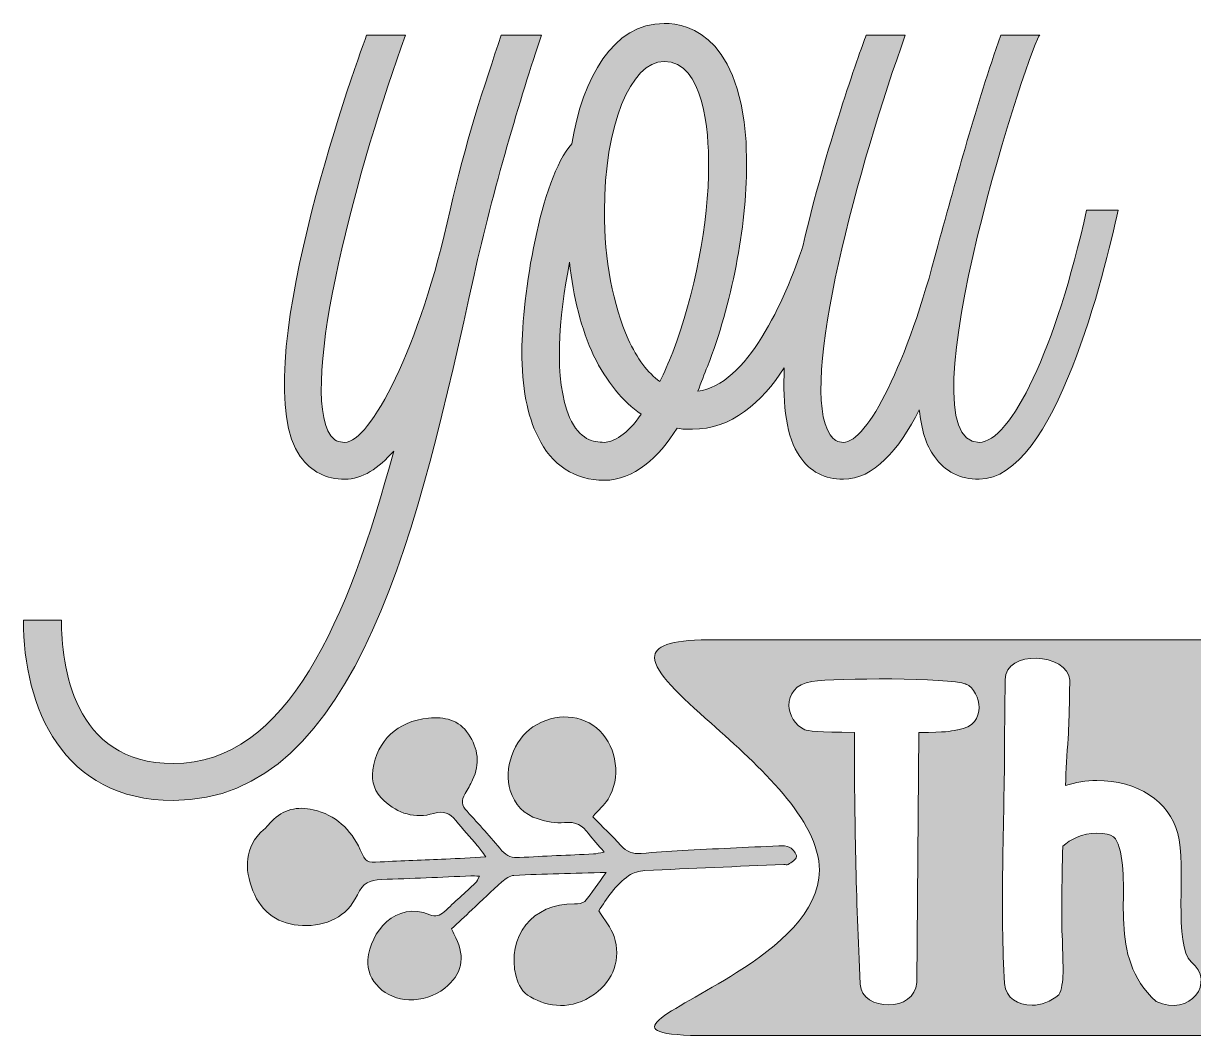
# Model space of a CAD drawing. Header units: inches. Extents: x 52 to 1027, y -905 to -175.
# Drawn here: x 122 to 377.8, y -750.9 to -529.6 of the extents above; entities that cross this region are included whole.
import ezdxf

# ---------------------------------------------------------------- set-up
doc = ezdxf.new("R2010")
doc.units = ezdxf.units.IN
doc.header["$MEASUREMENT"] = 0
doc.layers.add('Layer 1', color=7, linetype='Continuous')

# ---------------------------------------------------------------- blocks, each defined once
blk = doc.blocks.new('block 2')
at = {"layer": 'Layer 1', "true_color": 0x020202}
h = blk.add_hatch(color=18, dxfattribs=at)
h.dxf.hatch_style = 2
edge = h.paths.add_edge_path()
edge.add_spline(control_points=[(230.93, -601.25), (230.93, -609.08), (232.12, -615.49), (234.49, -620), (237.34, -626.17), (242.56, -629.49), (248.97, -629.49), (255.38, -629.49), (260.84, -624.51), (264.88, -618.1), (266.06, -618.34), (267.01, -618.34), (268.2, -618.34), (276.75, -618.34), (283.33, -612.5), (288.3, -604.89), (287.9, -613.18), (288.76, -620.15), (291.7, -624.27), (293.84, -627.6), (297.16, -629.26), (301.2, -629.26), (307.84, -629.26), (313.3, -622.85), (317.81, -614.07), (318.29, -618.34), (319.24, -621.9), (321.14, -624.27), (323.27, -627.6), (326.83, -629.26), (330.87, -629.26), (347.48, -629.26), (358.4, -583.68), (361.25, -570.39), (361.25, -570.39), (354.37, -570.39), (354.37, -570.39), (347.72, -600.77), (337.75, -621.19), (330.87, -621.19), (313.3, -621.19), (342.97, -531.22), (344.16, -532.17), (344.16, -532.17), (335.62, -532.17), (335.62, -532.17), (330.16, -547.6), (326.12, -562.79), (321.85, -578.22), (315.2, -604.1), (306.42, -621.19), (301.2, -621.19), (300.01, -621.19), (299.06, -620.71), (298.35, -619.53), (290.99, -609.08), (305, -559.23), (314.73, -532.17), (314.73, -532.17), (306.18, -532.17), (306.18, -532.17), (304.68, -536.19), (297.26, -556.88), (292.43, -578.04), (288.44, -590.37), (280.06, -608.7), (269.39, -610.03), (270.1, -608.13), (270.81, -606.23), (271.52, -604.57), (276.75, -591.04), (280.07, -574.19), (280.07, -560.42), (280.07, -532.65), (267.49, -529.56), (262.03, -529.56), (250.87, -529.56), (244.23, -541.43), (241.85, -555.91), (234.97, -563.5), (230.93, -589.38), (230.93, -601.25)], knot_values=[0, 0, 0, 0, 1, 1, 1, 2, 2, 2, 3, 3, 3, 4, 4, 4, 5, 5, 5, 6, 6, 6, 7, 7, 7, 8, 8, 8, 9, 9, 9, 10, 10, 10, 11, 11, 11, 12, 12, 12, 13, 13, 13, 14, 14, 14, 15, 15, 15, 16, 16, 16, 17, 17, 17, 18, 18, 18, 19, 19, 19, 20, 20, 20, 21, 21, 21, 22, 22, 22, 23, 23, 23, 24, 24, 24, 25, 25, 25, 26, 26, 26, 27, 27, 27, 27], degree=3, periodic=1)
edge = h.paths.add_edge_path()
edge.add_spline(control_points=[(262.03, -537.87), (270.81, -537.87), (271.76, -553.54), (271.76, -560.42), (271.76, -573.24), (268.68, -588.9), (263.93, -601.48), (262.98, -603.86), (262.03, -605.99), (261.08, -607.89), (258.47, -605.99), (256.09, -602.91), (254.2, -598.64), (250.87, -591.28), (248.97, -581.31), (248.97, -570.63), (248.97, -552.11), (254.67, -537.87), (262.03, -537.87)], knot_values=[0, 0, 0, 0, 1, 1, 1, 2, 2, 2, 3, 3, 3, 4, 4, 4, 5, 5, 5, 6, 6, 6, 6], degree=3, periodic=1)
edge = h.paths.add_edge_path()
edge.add_spline(control_points=[(257.04, -615.02), (253.96, -619.53), (250.87, -621.19), (248.97, -621.19), (246.6, -621.19), (243.52, -620.71), (241.38, -615.73), (237.82, -607.66), (239, -593.65), (241.38, -581.78), (242.09, -589.38), (243.99, -596.5), (246.6, -602.2), (249.45, -607.89), (253.01, -612.4), (257.04, -615.02)], knot_values=[0, 0, 0, 0, 1, 1, 1, 2, 2, 2, 3, 3, 3, 4, 4, 4, 5, 5, 5, 5], degree=3, periodic=1)
h = blk.add_hatch(color=18, dxfattribs=at)
h.dxf.hatch_style = 2
edge = h.paths.add_edge_path()
edge.add_spline(control_points=[(154.74, -691.45), (132.66, -691.45), (130.29, -669.61), (130.29, -660.12), (130.29, -660.12), (121.98, -660.12), (121.98, -660.12), (121.98, -679.11), (130.52, -699.52), (154.74, -699.52), (195.09, -699.52), (208.62, -638.52), (220.49, -584.63), (224.53, -566.35), (230.7, -545.46), (235.21, -532.17), (235.21, -532.17), (226.42, -532.17), (226.42, -532.17), (222.86, -542.62), (218.35, -556.38), (215.27, -570.39), (208.62, -600.77), (197.7, -621.19), (192.24, -621.19), (190.82, -621.19), (189.87, -620.71), (189.16, -619.76), (181.8, -609.08), (195.57, -559.23), (205.53, -532.17), (205.53, -532.17), (196.99, -532.17), (196.99, -532.17), (194.14, -539.77), (170.17, -606.94), (182.51, -624.27), (184.88, -627.6), (188.21, -629.26), (192.24, -629.26), (196.04, -629.26), (199.6, -626.88), (202.92, -623.09), (192.95, -660.12), (179.66, -691.45), (154.74, -691.45)], knot_values=[0, 0, 0, 0, 1, 1, 1, 2, 2, 2, 3, 3, 3, 4, 4, 4, 5, 5, 5, 6, 6, 6, 7, 7, 7, 8, 8, 8, 9, 9, 9, 10, 10, 10, 11, 11, 11, 12, 12, 12, 13, 13, 13, 14, 14, 14, 15, 15, 15, 15], degree=3, periodic=1)
h = blk.add_hatch(color=18, dxfattribs=at)
h.dxf.hatch_style = 2
edge = h.paths.add_edge_path()
edge.add_spline(control_points=[(271.62, -750.95), (271.62, -750.95), (778.83, -750.95), (778.83, -750.95), (801.28, -750.95), (786.96, -746.29), (772.57, -737.17), (763.55, -731.44), (754.49, -723.96), (754.49, -714.79), (754.49, -703.69), (767.75, -691.97), (778.17, -682.63), (784.94, -676.58), (790.51, -671.52), (790.51, -668.28), (790.51, -665.81), (787.26, -664.39), (778.83, -664.39), (778.83, -664.39), (271.62, -664.39), (271.62, -664.39), (263.18, -664.39), (259.94, -665.81), (259.94, -668.28), (259.94, -671.52), (265.51, -676.58), (272.28, -682.63), (282.7, -691.97), (295.96, -703.69), (295.96, -714.79), (295.96, -723.96), (286.9, -731.44), (277.88, -737.17), (263.49, -746.29), (249.15, -750.95), (271.62, -750.95)], knot_values=[0, 0, 0, 0, 1, 1, 1, 2, 2, 2, 3, 3, 3, 4, 4, 4, 5, 5, 5, 6, 6, 6, 7, 7, 7, 8, 8, 8, 9, 9, 9, 10, 10, 10, 11, 11, 11, 12, 12, 12, 12], degree=3, periodic=1)
edge = h.paths.add_edge_path()
edge.add_spline(control_points=[(731.16, -695.74), (732.01, -695.74), (732.77, -695.82), (733.62, -695.91), (733.45, -687.53), (733.28, -673.06), (735.39, -671.62), (736.49, -670.86), (738.44, -670.35), (741.57, -670.35), (745.89, -670.35), (748.17, -682.62), (748.17, -698.96), (748.17, -702.25), (749.02, -740.25), (746.4, -742.03), (745.3, -742.79), (743.35, -743.3), (740.22, -743.3), (738.19, -743.3), (736.75, -740.93), (735.73, -737.21), (732.09, -740.34), (727.35, -742.45), (720.42, -742.45), (710.85, -742.45), (705.35, -732.72), (705.35, -722.06), (705.35, -709.53), (713.14, -695.74), (731.16, -695.74)], knot_values=[0, 0, 0, 0, 1, 1, 1, 2, 2, 2, 3, 3, 3, 4, 4, 4, 5, 5, 5, 6, 6, 6, 7, 7, 7, 8, 8, 8, 9, 9, 9, 10, 10, 10, 10], degree=3, periodic=1)
edge = h.paths.add_edge_path()
edge.add_spline(control_points=[(669.05, -670.77), (669.98, -669.25), (674.97, -668.57), (676.16, -668.57), (683.69, -668.83), (683.6, -672.47), (683.26, -676.7), (683.26, -691.59), (682.25, -706.49), (682.25, -723.67), (682.25, -723.67), (682.25, -731.54), (682.25, -731.54), (682.76, -731.79), (691.13, -730.35), (696.72, -730.27), (700.87, -730.18), (700.95, -732.38), (701.12, -735.6), (701.29, -737.97), (700.44, -741.01), (697.82, -741.35), (690.54, -742.29), (679.2, -743.3), (672.85, -742.29), (669.98, -741.69), (668.71, -739.49), (668.62, -735.85), (668.45, -732.64), (668.03, -708.43), (668.03, -690.24), (668.03, -680.17), (668.2, -672.13), (669.05, -670.77)], knot_values=[0, 0, 0, 0, 1, 1, 1, 2, 2, 2, 3, 3, 3, 4, 4, 4, 5, 5, 5, 6, 6, 6, 7, 7, 7, 8, 8, 8, 9, 9, 9, 10, 10, 10, 11, 11, 11, 11], degree=3, periodic=1)
edge = h.paths.add_edge_path()
edge.add_spline(control_points=[(620.98, -677.88), (621.06, -675.6), (623.94, -673.99), (626.9, -673.99), (630.03, -673.99), (633.42, -675.43), (633.25, -679.24), (632.91, -695.32), (632.91, -707.08), (633.76, -723.41), (634.18, -732.3), (636.89, -735.85), (641.21, -735.85), (648.15, -735.85), (648.15, -718.93), (648.15, -703.19), (648.15, -691.85), (647.47, -682.71), (647.21, -679.24), (647.04, -675.43), (652.88, -673.99), (656.01, -673.99), (658.98, -673.99), (661.85, -675.6), (661.94, -677.88), (662.28, -695.06), (662.28, -706.66), (661.43, -724.09), (660.76, -737.88), (650.68, -744.91), (641.46, -744.91), (628.68, -744.91), (622.25, -737.88), (621.49, -724.09), (620.47, -706.49), (620.64, -695.06), (620.98, -677.88)], knot_values=[0, 0, 0, 0, 1, 1, 1, 2, 2, 2, 3, 3, 3, 4, 4, 4, 5, 5, 5, 6, 6, 6, 7, 7, 7, 8, 8, 8, 9, 9, 9, 10, 10, 10, 11, 11, 11, 12, 12, 12, 12], degree=3, periodic=1)
edge = h.paths.add_edge_path()
edge.add_spline(control_points=[(596.44, -674.41), (609.64, -674.41), (615.65, -687.87), (615.65, -702.93), (615.65, -721.89), (606.08, -743.3), (588.82, -743.3), (574.86, -743.3), (567.92, -728.66), (567.92, -712.92), (567.92, -694.47), (577.39, -674.41), (596.44, -674.41)], knot_values=[0, 0, 0, 0, 1, 1, 1, 2, 2, 2, 3, 3, 3, 4, 4, 4, 4], degree=3, periodic=1)
edge = h.paths.add_edge_path()
edge.add_spline(control_points=[(497.34, -676.95), (497.17, -673.99), (500.81, -671.96), (503.68, -671.87), (507.24, -671.79), (510.88, -672.8), (511.3, -675.77), (513.42, -690.49), (516.55, -707.33), (518.75, -719.18), (521.37, -710.72), (526.62, -692.18), (529.33, -683.38), (530.76, -679.49), (535.76, -679.32), (537.11, -683.38), (539.82, -692.18), (543.2, -710.72), (545.83, -719.18), (548.03, -707.33), (551.16, -690.49), (553.28, -675.77), (553.7, -672.8), (557.34, -671.2), (560.89, -671.28), (563.77, -671.37), (566.82, -671.79), (567.75, -675.26), (567.32, -682.54), (558.44, -721.13), (553.44, -737.54), (552.09, -742.37), (548.62, -743.13), (545.66, -743.05), (542.7, -742.96), (540.24, -742.29), (538.8, -737.97), (536.94, -732.64), (535.67, -722.57), (532.46, -711.9), (532.46, -711.9), (532.12, -711.9), (532.12, -711.9), (528.9, -722.57), (524.25, -732.89), (522.47, -738.14), (520.95, -742.54), (518.58, -743.13), (515.62, -743.22), (512.65, -743.3), (509.18, -742.54), (507.83, -737.71), (502.84, -721.3), (496.57, -684.57), (497.34, -676.95)], knot_values=[0, 0, 0, 0, 1, 1, 1, 2, 2, 2, 3, 3, 3, 4, 4, 4, 5, 5, 5, 6, 6, 6, 7, 7, 7, 8, 8, 8, 9, 9, 9, 10, 10, 10, 11, 11, 11, 12, 12, 12, 13, 13, 13, 14, 14, 14, 15, 15, 15, 16, 16, 16, 17, 17, 17, 18, 18, 18, 18], degree=3, periodic=1)
edge = h.paths.add_edge_path()
edge.add_spline(control_points=[(435.3, -673.48), (440.72, -672.72), (465.26, -672.63), (468.99, -674.07), (468.9, -674.07), (468.9, -673.99), (468.9, -673.99), (468.9, -673.99), (469.07, -674.07), (469.07, -674.07), (469.07, -674.07), (469.24, -674.16), (469.24, -674.16), (469.24, -674.16), (469.16, -674.16), (469.07, -674.07), (469.07, -674.07), (468.99, -674.07), (468.99, -674.07), (470.76, -674.75), (471.86, -677.29), (471.86, -679.15), (471.86, -681.44), (470.68, -683.55), (467.21, -684.06), (467.21, -684.06), (467.13, -684.06), (467.13, -684.06), (465.09, -684.48), (465.09, -684.57), (458.66, -684.65), (458.66, -684.65), (458.24, -739.32), (458.24, -739.32), (458.07, -742.62), (455.11, -744.23), (452.06, -744.23), (449.18, -744.23), (445.97, -742.79), (445.88, -739.66), (444.95, -720.11), (444.61, -704.46), (444.61, -684.65), (436.66, -684.57), (434.37, -684.31), (433.78, -684.06), (431.67, -683.13), (430.31, -680.76), (430.31, -678.73), (430.31, -676.44), (431.67, -673.99), (435.3, -673.48)], knot_values=[0, 0, 0, 0, 1, 1, 1, 2, 2, 2, 3, 3, 3, 4, 4, 4, 5, 5, 5, 6, 6, 6, 7, 7, 7, 8, 8, 8, 9, 9, 9, 10, 10, 10, 11, 11, 11, 12, 12, 12, 13, 13, 13, 14, 14, 14, 15, 15, 15, 16, 16, 16, 17, 17, 17, 17], degree=3, periodic=1)
edge = h.paths.add_edge_path()
edge.add_spline(control_points=[(413.64, -686.09), (413.05, -684.14), (412.45, -682.96), (408.73, -682.96), (405.26, -682.96), (402.47, -684.48), (400.86, -686.26), (394.09, -693.37), (385.96, -686.6), (390.96, -680.17), (394.94, -675.09), (401.62, -671.45), (408.73, -671.45), (417.62, -671.45), (424.47, -675.94), (426.42, -683.04), (427.94, -688.8), (427.26, -696.16), (426.5, -702.59), (425.74, -708.86), (424.64, -715.71), (424.89, -721.8), (425.15, -727.56), (424.73, -731.2), (427.09, -733.31), (432.51, -737.63), (426.92, -745.5), (419.39, -741.95), (416.69, -739.58), (414.91, -736.7), (413.72, -733.65), (410.08, -738.65), (405.26, -742.45), (398.74, -742.45), (386.81, -742.45), (383.68, -729.34), (383.68, -721.21), (383.68, -708.6), (390.62, -689.14), (409.24, -689.14), (410.76, -689.14), (412.37, -689.22), (414.15, -689.56), (414.06, -688.29), (413.89, -687.11), (413.64, -686.09)], knot_values=[0, 0, 0, 0, 1, 1, 1, 2, 2, 2, 3, 3, 3, 4, 4, 4, 5, 5, 5, 6, 6, 6, 7, 7, 7, 8, 8, 8, 9, 9, 9, 10, 10, 10, 11, 11, 11, 12, 12, 12, 13, 13, 13, 14, 14, 14, 15, 15, 15, 15], degree=3, periodic=1)
edge = h.paths.add_edge_path()
edge.add_spline(control_points=[(336.46, -686.51), (336.46, -686.51), (336.54, -673.06), (336.54, -673.06), (336.63, -669.84), (339.84, -668.32), (343.4, -668.4), (346.87, -668.49), (350.59, -670.27), (350.68, -673.23), (350.68, -675.68), (350.59, -680.59), (350.34, -685.92), (350.08, -689.39), (349.91, -692.86), (349.74, -696.25), (351.94, -695.57), (354.23, -695.15), (356.6, -695.15), (365.49, -695.15), (372.43, -699.63), (374.29, -706.74), (376.23, -713.68), (373.27, -731.28), (377.25, -734.84), (382.66, -739.15), (377.08, -747.02), (369.55, -743.47), (358.63, -733.4), (364.3, -719.6), (361.51, -709.79), (360.91, -707.84), (360.32, -706.66), (356.6, -706.66), (353.38, -706.66), (350.84, -708.01), (349.15, -709.53), (349.07, -713.51), (348.98, -717.49), (348.98, -721.47), (348.98, -724.17), (348.9, -727.22), (349.07, -730.18), (349.15, -732.64), (349.24, -735.43), (349.24, -737.21), (349.15, -739.15), (348.98, -740.85), (348.31, -742.03), (346.61, -743.47), (344.33, -744.32), (342.47, -744.32), (339.34, -744.23), (336.71, -742.88), (336.46, -739.58), (335.44, -724.43), (336.37, -704.2), (336.46, -686.51)], knot_values=[0, 0, 0, 0, 1, 1, 1, 2, 2, 2, 3, 3, 3, 4, 4, 4, 5, 5, 5, 6, 6, 6, 7, 7, 7, 8, 8, 8, 9, 9, 9, 10, 10, 10, 11, 11, 11, 12, 12, 12, 13, 13, 13, 14, 14, 14, 15, 15, 15, 16, 16, 16, 17, 17, 17, 18, 18, 18, 19, 19, 19, 19], degree=3, periodic=1)
edge = h.paths.add_edge_path()
edge.add_spline(control_points=[(292.79, -684.06), (290.68, -683.13), (289.32, -680.76), (289.32, -678.73), (289.32, -676.44), (290.68, -673.99), (294.31, -673.48), (299.73, -672.72), (324.27, -672.63), (328, -674.07), (327.91, -674.07), (327.91, -673.99), (327.91, -673.99), (327.91, -673.99), (328.08, -674.07), (328.08, -674.07), (328.08, -674.07), (328.25, -674.16), (328.25, -674.16), (328.25, -674.16), (328.17, -674.16), (328.08, -674.07), (328.08, -674.07), (328, -674.07), (328, -674.07), (329.77, -674.75), (330.87, -677.29), (330.87, -679.15), (330.87, -681.44), (329.69, -683.55), (326.22, -684.06), (326.22, -684.06), (326.14, -684.06), (326.14, -684.06), (324.1, -684.48), (324.1, -684.57), (317.67, -684.65), (317.67, -684.65), (317.25, -739.32), (317.25, -739.32), (317.08, -742.62), (314.12, -744.23), (311.07, -744.23), (308.19, -744.23), (304.98, -742.79), (304.89, -739.66), (303.96, -720.11), (303.62, -704.46), (303.62, -684.65), (295.67, -684.57), (293.38, -684.31), (292.79, -684.06)], knot_values=[0, 0, 0, 0, 1, 1, 1, 2, 2, 2, 3, 3, 3, 4, 4, 4, 5, 5, 5, 6, 6, 6, 7, 7, 7, 8, 8, 8, 9, 9, 9, 10, 10, 10, 11, 11, 11, 12, 12, 12, 13, 13, 13, 14, 14, 14, 15, 15, 15, 16, 16, 16, 17, 17, 17, 17], degree=3, periodic=1)
h = blk.add_hatch(color=18, dxfattribs=at)
h.dxf.hatch_style = 2
edge = h.paths.add_edge_path()
edge.add_spline(control_points=[(254.31, -715.95), (255.26, -715.27), (256.6, -714.93), (257.79, -714.87), (267.93, -714.36), (278.07, -713.95), (288.22, -713.52), (288.53, -713.5), (288.94, -713.67), (289.13, -713.52), (289.82, -713.01), (290.88, -712.44), (290.94, -711.81), (291.01, -711.17), (290.19, -710.21), (289.51, -709.8), (288.87, -709.41), (287.91, -709.43), (287.1, -709.46), (280.06, -709.77), (273.02, -710.09), (265.99, -710.46), (262.98, -710.61), (259.99, -710.88), (256.99, -711.11), (255.23, -711.24), (253.82, -710.76), (252.58, -709.37), (250.67, -707.23), (248.56, -705.27), (246.41, -703.1), (247.77, -701.56), (248.97, -700.53), (249.77, -699.24), (252.63, -694.62), (251.76, -688.02), (247.96, -684.3), (244.14, -680.57), (238.28, -680.23), (233.36, -683.45), (229.22, -686.16), (226.85, -692.69), (228.38, -697.36), (229.38, -700.41), (231.4, -702.61), (234.46, -703.55), (236.31, -704.12), (238.36, -704.56), (240.24, -704.36), (242.67, -704.09), (244.18, -704.95), (245.51, -706.76), (246.48, -708.07), (247.61, -709.26), (248.95, -710.84), (247.88, -711.01), (247.23, -711.18), (246.58, -711.21), (241.2, -711.48), (235.81, -711.69), (230.43, -712.01), (228.85, -712.1), (227.65, -711.73), (226.59, -710.5), (224.1, -707.59), (221.56, -704.71), (218.96, -701.89), (217.8, -700.64), (217.56, -699.47), (218.52, -698.01), (219.14, -697.06), (219.67, -696.04), (220.17, -695.02), (221.85, -691.51), (221.35, -688.13), (219.26, -684.99), (217.18, -681.87), (214.03, -681.14), (210.51, -681.52), (203.63, -682.26), (199.31, -686.35), (198.38, -692.82), (197.99, -695.54), (198.81, -697.73), (200.77, -699.53), (203.89, -702.41), (207.54, -703.57), (211.67, -702.35), (213.79, -701.73), (215.21, -702.22), (216.52, -703.93), (217.97, -705.81), (219.64, -707.53), (221.19, -709.35), (221.77, -710.03), (222.26, -710.78), (223.07, -711.87), (219.83, -712.04), (217.06, -712.22), (214.28, -712.34), (209.52, -712.56), (204.75, -712.72), (199.99, -712.95), (196.91, -713.1), (196.93, -713.12), (195.61, -710.29), (193.52, -705.81), (190.22, -702.7), (185.33, -701.55), (181.86, -700.74), (178.75, -701.44), (176.22, -704.1), (175.65, -704.7), (175.13, -705.35), (174.51, -705.9), (170.19, -709.76), (170.26, -714.46), (172.16, -719.31), (174.06, -724.11), (177.9, -726.72), (182.98, -726.88), (188.18, -727.04), (192.67, -725.1), (194.99, -720.13), (196.15, -717.64), (197.69, -716.85), (200.24, -716.79), (206.76, -716.63), (213.28, -716.28), (219.81, -716.01), (220.29, -715.99), (220.79, -716.05), (221.64, -716.08), (221.27, -716.75), (221.13, -717.25), (220.8, -717.55), (218.54, -719.68), (216.22, -721.75), (213.95, -723.88), (213.02, -724.74), (212.07, -725.03), (210.84, -724.52), (203.36, -721.43), (197.74, -728.35), (197.28, -734.34), (196.92, -738.92), (201.13, -743.02), (206.26, -743.13), (209.12, -743.19), (211.8, -742.36), (214.08, -740.57), (217.81, -737.65), (218.63, -733.82), (216.52, -729.55), (216.24, -729), (215.98, -728.44), (215.57, -727.61), (217.01, -726.26), (218.5, -724.86), (219.99, -723.46), (222.18, -721.4), (224.33, -719.3), (226.58, -717.31), (227.32, -716.66), (228.31, -715.94), (229.21, -715.9), (235.69, -715.6), (242.18, -715.46), (249.38, -715.26), (247.62, -717.69), (246.27, -719.73), (244.7, -721.58), (244.3, -722.06), (243.21, -722.13), (242.44, -722.12), (233.28, -722.02), (227.49, -729.22), (229.67, -738.02), (230.15, -739.92), (231.08, -741.53), (232.79, -742.48), (236.68, -744.65), (241.78, -745.54), (246.82, -741.86), (250.96, -738.83), (252.71, -734.17), (251.09, -729.24), (250.47, -727.35), (249.03, -725.74), (247.76, -723.67), (249.46, -720.93), (251.41, -718.02), (254.31, -715.95)], knot_values=[0, 0, 0, 0, 1, 1, 1, 2, 2, 2, 3, 3, 3, 4, 4, 4, 5, 5, 5, 6, 6, 6, 7, 7, 7, 8, 8, 8, 9, 9, 9, 10, 10, 10, 11, 11, 11, 12, 12, 12, 13, 13, 13, 14, 14, 14, 15, 15, 15, 16, 16, 16, 17, 17, 17, 18, 18, 18, 19, 19, 19, 20, 20, 20, 21, 21, 21, 22, 22, 22, 23, 23, 23, 24, 24, 24, 25, 25, 25, 26, 26, 26, 27, 27, 27, 28, 28, 28, 29, 29, 29, 30, 30, 30, 31, 31, 31, 32, 32, 32, 33, 33, 33, 34, 34, 34, 35, 35, 35, 36, 36, 36, 37, 37, 37, 38, 38, 38, 39, 39, 39, 40, 40, 40, 41, 41, 41, 42, 42, 42, 43, 43, 43, 44, 44, 44, 45, 45, 45, 46, 46, 46, 47, 47, 47, 48, 48, 48, 49, 49, 49, 50, 50, 50, 51, 51, 51, 52, 52, 52, 53, 53, 53, 54, 54, 54, 55, 55, 55, 56, 56, 56, 57, 57, 57, 58, 58, 58, 59, 59, 59, 60, 60, 60, 61, 61, 61, 62, 62, 62, 63, 63, 63, 64, 64, 64, 64], degree=3, periodic=1)
at = {"layer": 'Layer 1', "lineweight": 0}
for points, knots in [([(230.93, -601.25), (230.93, -609.08), (232.12, -615.49), (234.49, -620), (237.34, -626.17), (242.56, -629.49), (248.97, -629.49), (255.38, -629.49), (260.84, -624.51), (264.88, -618.1), (266.06, -618.34), (267.01, -618.34), (268.2, -618.34), (276.75, -618.34), (283.33, -612.5), (288.3, -604.89), (287.9, -613.18), (288.76, -620.15), (291.7, -624.27), (293.84, -627.6), (297.16, -629.26), (301.2, -629.26), (307.84, -629.26), (313.3, -622.85), (317.81, -614.07), (318.29, -618.34), (319.24, -621.9), (321.14, -624.27), (323.27, -627.6), (326.83, -629.26), (330.87, -629.26), (347.48, -629.26), (358.4, -583.68), (361.25, -570.39), (361.25, -570.39), (354.37, -570.39), (354.37, -570.39), (347.72, -600.77), (337.75, -621.19), (330.87, -621.19), (313.3, -621.19), (342.97, -531.22), (344.16, -532.17), (344.16, -532.17), (335.62, -532.17), (335.62, -532.17), (330.16, -547.6), (326.12, -562.79), (321.85, -578.22), (315.2, -604.1), (306.42, -621.19), (301.2, -621.19), (300.01, -621.19), (299.06, -620.71), (298.35, -619.53), (290.99, -609.08), (305, -559.23), (314.73, -532.17), (314.73, -532.17), (306.18, -532.17), (306.18, -532.17), (304.68, -536.19), (297.26, -556.88), (292.43, -578.04), (288.44, -590.37), (280.06, -608.7), (269.39, -610.03), (270.1, -608.13), (270.81, -606.23), (271.52, -604.57), (276.75, -591.04), (280.07, -574.19), (280.07, -560.42), (280.07, -532.65), (267.49, -529.56), (262.03, -529.56), (250.87, -529.56), (244.23, -541.43), (241.85, -555.91), (234.97, -563.5), (230.93, -589.38), (230.93, -601.25)], [0, 0, 0, 0, 1, 1, 1, 2, 2, 2, 3, 3, 3, 4, 4, 4, 5, 5, 5, 6, 6, 6, 7, 7, 7, 8, 8, 8, 9, 9, 9, 10, 10, 10, 11, 11, 11, 12, 12, 12, 13, 13, 13, 14, 14, 14, 15, 15, 15, 16, 16, 16, 17, 17, 17, 18, 18, 18, 19, 19, 19, 20, 20, 20, 21, 21, 21, 22, 22, 22, 23, 23, 23, 24, 24, 24, 25, 25, 25, 26, 26, 26, 27, 27, 27, 27]), ([(154.74, -691.45), (132.66, -691.45), (130.29, -669.61), (130.29, -660.12), (130.29, -660.12), (121.98, -660.12), (121.98, -660.12), (121.98, -679.11), (130.52, -699.52), (154.74, -699.52), (195.09, -699.52), (208.62, -638.52), (220.49, -584.63), (224.53, -566.35), (230.7, -545.46), (235.21, -532.17), (235.21, -532.17), (226.42, -532.17), (226.42, -532.17), (222.86, -542.62), (218.35, -556.38), (215.27, -570.39), (208.62, -600.77), (197.7, -621.19), (192.24, -621.19), (190.82, -621.19), (189.87, -620.71), (189.16, -619.76), (181.8, -609.08), (195.57, -559.23), (205.53, -532.17), (205.53, -532.17), (196.99, -532.17), (196.99, -532.17), (194.14, -539.77), (170.17, -606.94), (182.51, -624.27), (184.88, -627.6), (188.21, -629.26), (192.24, -629.26), (196.04, -629.26), (199.6, -626.88), (202.92, -623.09), (192.95, -660.12), (179.66, -691.45), (154.74, -691.45)], [0, 0, 0, 0, 1, 1, 1, 2, 2, 2, 3, 3, 3, 4, 4, 4, 5, 5, 5, 6, 6, 6, 7, 7, 7, 8, 8, 8, 9, 9, 9, 10, 10, 10, 11, 11, 11, 12, 12, 12, 13, 13, 13, 14, 14, 14, 15, 15, 15, 15]), ([(262.03, -537.87), (270.81, -537.87), (271.76, -553.54), (271.76, -560.42), (271.76, -573.24), (268.68, -588.9), (263.93, -601.48), (262.98, -603.86), (262.03, -605.99), (261.08, -607.89), (258.47, -605.99), (256.09, -602.91), (254.2, -598.64), (250.87, -591.28), (248.97, -581.31), (248.97, -570.63), (248.97, -552.11), (254.67, -537.87), (262.03, -537.87)], [0, 0, 0, 0, 1, 1, 1, 2, 2, 2, 3, 3, 3, 4, 4, 4, 5, 5, 5, 6, 6, 6, 6]), ([(257.04, -615.02), (253.96, -619.53), (250.87, -621.19), (248.97, -621.19), (246.6, -621.19), (243.52, -620.71), (241.38, -615.73), (237.82, -607.66), (239, -593.65), (241.38, -581.78), (242.09, -589.38), (243.99, -596.5), (246.6, -602.2), (249.45, -607.89), (253.01, -612.4), (257.04, -615.02)], [0, 0, 0, 0, 1, 1, 1, 2, 2, 2, 3, 3, 3, 4, 4, 4, 5, 5, 5, 5]), ([(271.62, -750.95), (271.62, -750.95), (778.83, -750.95), (778.83, -750.95), (801.28, -750.95), (786.96, -746.29), (772.57, -737.17), (763.55, -731.44), (754.49, -723.96), (754.49, -714.79), (754.49, -703.69), (767.75, -691.97), (778.17, -682.63), (784.94, -676.58), (790.51, -671.52), (790.51, -668.28), (790.51, -665.81), (787.26, -664.39), (778.83, -664.39), (778.83, -664.39), (271.62, -664.39), (271.62, -664.39), (263.18, -664.39), (259.94, -665.81), (259.94, -668.28), (259.94, -671.52), (265.51, -676.58), (272.28, -682.63), (282.7, -691.97), (295.96, -703.69), (295.96, -714.79), (295.96, -723.96), (286.9, -731.44), (277.88, -737.17), (263.49, -746.29), (249.15, -750.95), (271.62, -750.95)], [0, 0, 0, 0, 1, 1, 1, 2, 2, 2, 3, 3, 3, 4, 4, 4, 5, 5, 5, 6, 6, 6, 7, 7, 7, 8, 8, 8, 9, 9, 9, 10, 10, 10, 11, 11, 11, 12, 12, 12, 12]), ([(336.46, -686.51), (336.46, -686.51), (336.54, -673.06), (336.54, -673.06), (336.63, -669.84), (339.84, -668.32), (343.4, -668.4), (346.87, -668.49), (350.59, -670.27), (350.68, -673.23), (350.68, -675.68), (350.59, -680.59), (350.34, -685.92), (350.08, -689.39), (349.91, -692.86), (349.74, -696.25), (351.94, -695.57), (354.23, -695.15), (356.6, -695.15), (365.49, -695.15), (372.43, -699.63), (374.29, -706.74), (376.23, -713.68), (373.27, -731.28), (377.25, -734.84), (382.66, -739.15), (377.08, -747.02), (369.55, -743.47), (358.63, -733.4), (364.3, -719.6), (361.51, -709.79), (360.91, -707.84), (360.32, -706.66), (356.6, -706.66), (353.38, -706.66), (350.84, -708.01), (349.15, -709.53), (349.07, -713.51), (348.98, -717.49), (348.98, -721.47), (348.98, -724.17), (348.9, -727.22), (349.07, -730.18), (349.15, -732.64), (349.24, -735.43), (349.24, -737.21), (349.15, -739.15), (348.98, -740.85), (348.31, -742.03), (346.61, -743.47), (344.33, -744.32), (342.47, -744.32), (339.34, -744.23), (336.71, -742.88), (336.46, -739.58), (335.44, -724.43), (336.37, -704.2), (336.46, -686.51)], [0, 0, 0, 0, 1, 1, 1, 2, 2, 2, 3, 3, 3, 4, 4, 4, 5, 5, 5, 6, 6, 6, 7, 7, 7, 8, 8, 8, 9, 9, 9, 10, 10, 10, 11, 11, 11, 12, 12, 12, 13, 13, 13, 14, 14, 14, 15, 15, 15, 16, 16, 16, 17, 17, 17, 18, 18, 18, 19, 19, 19, 19]), ([(292.79, -684.06), (290.68, -683.13), (289.32, -680.76), (289.32, -678.73), (289.32, -676.44), (290.68, -673.99), (294.31, -673.48), (299.73, -672.72), (324.27, -672.63), (328, -674.07), (327.91, -674.07), (327.91, -673.99), (327.91, -673.99), (327.91, -673.99), (328.08, -674.07), (328.08, -674.07), (328.08, -674.07), (328.25, -674.16), (328.25, -674.16), (328.25, -674.16), (328.17, -674.16), (328.08, -674.07), (328.08, -674.07), (328, -674.07), (328, -674.07), (329.77, -674.75), (330.87, -677.29), (330.87, -679.15), (330.87, -681.44), (329.69, -683.55), (326.22, -684.06), (326.22, -684.06), (326.14, -684.06), (326.14, -684.06), (324.1, -684.48), (324.1, -684.57), (317.67, -684.65), (317.67, -684.65), (317.25, -739.32), (317.25, -739.32), (317.08, -742.62), (314.12, -744.23), (311.07, -744.23), (308.19, -744.23), (304.98, -742.79), (304.89, -739.66), (303.96, -720.11), (303.62, -704.46), (303.62, -684.65), (295.67, -684.57), (293.38, -684.31), (292.79, -684.06)], [0, 0, 0, 0, 1, 1, 1, 2, 2, 2, 3, 3, 3, 4, 4, 4, 5, 5, 5, 6, 6, 6, 7, 7, 7, 8, 8, 8, 9, 9, 9, 10, 10, 10, 11, 11, 11, 12, 12, 12, 13, 13, 13, 14, 14, 14, 15, 15, 15, 16, 16, 16, 17, 17, 17, 17]), ([(254.31, -715.95), (255.26, -715.27), (256.6, -714.93), (257.79, -714.87), (267.93, -714.36), (278.07, -713.95), (288.22, -713.52), (288.53, -713.5), (288.94, -713.67), (289.13, -713.52), (289.82, -713.01), (290.88, -712.44), (290.94, -711.81), (291.01, -711.17), (290.19, -710.21), (289.51, -709.8), (288.87, -709.41), (287.91, -709.43), (287.1, -709.46), (280.06, -709.77), (273.02, -710.09), (265.99, -710.46), (262.98, -710.61), (259.99, -710.88), (256.99, -711.11), (255.23, -711.24), (253.82, -710.76), (252.58, -709.37), (250.67, -707.23), (248.56, -705.27), (246.41, -703.1), (247.77, -701.56), (248.97, -700.53), (249.77, -699.24), (252.63, -694.62), (251.76, -688.02), (247.96, -684.3), (244.14, -680.57), (238.28, -680.23), (233.36, -683.45), (229.22, -686.16), (226.85, -692.69), (228.38, -697.36), (229.38, -700.41), (231.4, -702.61), (234.46, -703.55), (236.31, -704.12), (238.36, -704.56), (240.24, -704.36), (242.67, -704.09), (244.18, -704.95), (245.51, -706.76), (246.48, -708.07), (247.61, -709.26), (248.95, -710.84), (247.88, -711.01), (247.23, -711.18), (246.58, -711.21), (241.2, -711.48), (235.81, -711.69), (230.43, -712.01), (228.85, -712.1), (227.65, -711.73), (226.59, -710.5), (224.1, -707.59), (221.56, -704.71), (218.96, -701.89), (217.8, -700.64), (217.56, -699.47), (218.52, -698.01), (219.14, -697.06), (219.67, -696.04), (220.17, -695.02), (221.85, -691.51), (221.35, -688.13), (219.26, -684.99), (217.18, -681.87), (214.03, -681.14), (210.51, -681.52), (203.63, -682.26), (199.31, -686.35), (198.38, -692.82), (197.99, -695.54), (198.81, -697.73), (200.77, -699.53), (203.89, -702.41), (207.54, -703.57), (211.67, -702.35), (213.79, -701.73), (215.21, -702.22), (216.52, -703.93), (217.97, -705.81), (219.64, -707.53), (221.19, -709.35), (221.77, -710.03), (222.26, -710.78), (223.07, -711.87), (219.83, -712.04), (217.06, -712.22), (214.28, -712.34), (209.52, -712.56), (204.75, -712.72), (199.99, -712.95), (196.91, -713.1), (196.93, -713.12), (195.61, -710.29), (193.52, -705.81), (190.22, -702.7), (185.33, -701.55), (181.86, -700.74), (178.75, -701.44), (176.22, -704.1), (175.65, -704.7), (175.13, -705.35), (174.51, -705.9), (170.19, -709.76), (170.26, -714.46), (172.16, -719.31), (174.06, -724.11), (177.9, -726.72), (182.98, -726.88), (188.18, -727.04), (192.67, -725.1), (194.99, -720.13), (196.15, -717.64), (197.69, -716.85), (200.24, -716.79), (206.76, -716.63), (213.28, -716.28), (219.81, -716.01), (220.29, -715.99), (220.79, -716.05), (221.64, -716.08), (221.27, -716.75), (221.13, -717.25), (220.8, -717.55), (218.54, -719.68), (216.22, -721.75), (213.95, -723.88), (213.02, -724.74), (212.07, -725.03), (210.84, -724.52), (203.36, -721.43), (197.74, -728.35), (197.28, -734.34), (196.92, -738.92), (201.13, -743.02), (206.26, -743.13), (209.12, -743.19), (211.8, -742.36), (214.08, -740.57), (217.81, -737.65), (218.63, -733.82), (216.52, -729.55), (216.24, -729), (215.98, -728.44), (215.57, -727.61), (217.01, -726.26), (218.5, -724.86), (219.99, -723.46), (222.18, -721.4), (224.33, -719.3), (226.58, -717.31), (227.32, -716.66), (228.31, -715.94), (229.21, -715.9), (235.69, -715.6), (242.18, -715.46), (249.38, -715.26), (247.62, -717.69), (246.27, -719.73), (244.7, -721.58), (244.3, -722.06), (243.21, -722.13), (242.44, -722.12), (233.28, -722.02), (227.49, -729.22), (229.67, -738.02), (230.15, -739.92), (231.08, -741.53), (232.79, -742.48), (236.68, -744.65), (241.78, -745.54), (246.82, -741.86), (250.96, -738.83), (252.71, -734.17), (251.09, -729.24), (250.47, -727.35), (249.03, -725.74), (247.76, -723.67), (249.46, -720.93), (251.41, -718.02), (254.31, -715.95)], [0, 0, 0, 0, 1, 1, 1, 2, 2, 2, 3, 3, 3, 4, 4, 4, 5, 5, 5, 6, 6, 6, 7, 7, 7, 8, 8, 8, 9, 9, 9, 10, 10, 10, 11, 11, 11, 12, 12, 12, 13, 13, 13, 14, 14, 14, 15, 15, 15, 16, 16, 16, 17, 17, 17, 18, 18, 18, 19, 19, 19, 20, 20, 20, 21, 21, 21, 22, 22, 22, 23, 23, 23, 24, 24, 24, 25, 25, 25, 26, 26, 26, 27, 27, 27, 28, 28, 28, 29, 29, 29, 30, 30, 30, 31, 31, 31, 32, 32, 32, 33, 33, 33, 34, 34, 34, 35, 35, 35, 36, 36, 36, 37, 37, 37, 38, 38, 38, 39, 39, 39, 40, 40, 40, 41, 41, 41, 42, 42, 42, 43, 43, 43, 44, 44, 44, 45, 45, 45, 46, 46, 46, 47, 47, 47, 48, 48, 48, 49, 49, 49, 50, 50, 50, 51, 51, 51, 52, 52, 52, 53, 53, 53, 54, 54, 54, 55, 55, 55, 56, 56, 56, 57, 57, 57, 58, 58, 58, 59, 59, 59, 60, 60, 60, 61, 61, 61, 62, 62, 62, 63, 63, 63, 64, 64, 64, 64])]:
    blk.add_open_spline(points, degree=3, knots=knots, dxfattribs=at)

msp = doc.modelspace()

# ---------------------------------------------------------------- block references
at = {"layer": 'Layer 1'}
msp.add_blockref('block 2', (0, 0), dxfattribs=at)

doc.saveas('drawing.dxf')
